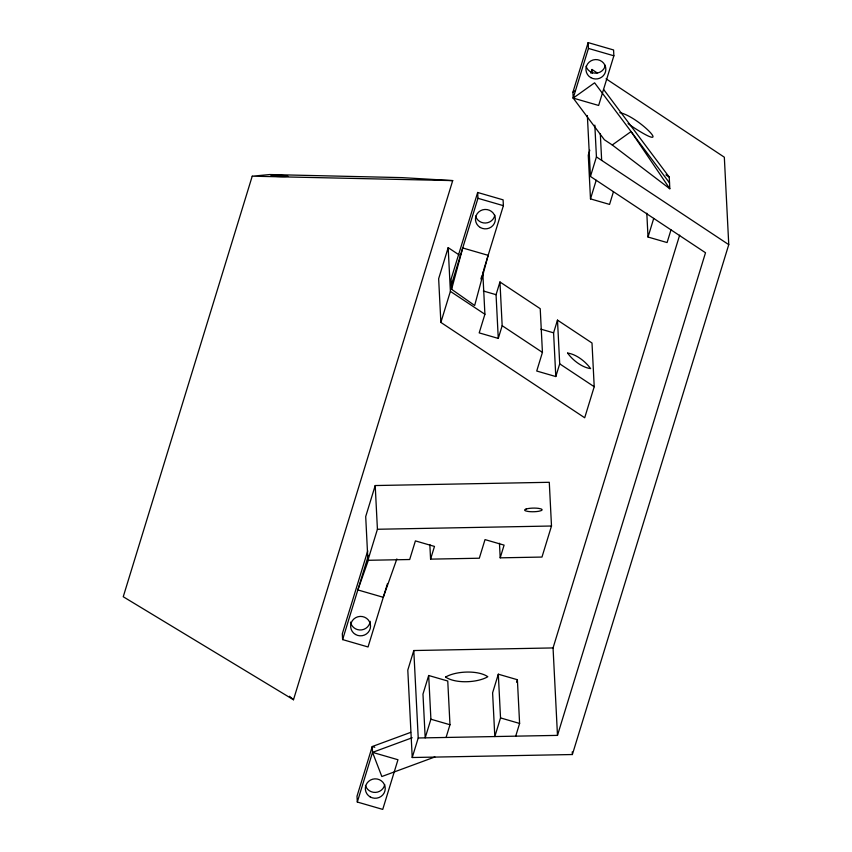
<?xml version="1.0" encoding="UTF-8"?>
<svg xmlns="http://www.w3.org/2000/svg" width="852" height="852" viewBox="0 0 852 852"><rect width="100%" height="100%" fill="white"/><g stroke="black" fill="none" stroke-linecap="round" stroke-linejoin="round"><path stroke-width="1.28" d="M451.603 289.297L462.721 247.975L488.153 255.334L474.66 305.485L451.603 289.297L451.081 279.126L477.663 192.477L503.095 199.847L503.383 205.673L483.563 270.297M252.224 176.194L123.242 596.751L293.482 699.758L452.71 180.603L401.92 177.621L269.764 174.543L252.224 176.194L452.71 180.603M375.21 485.544L365.7 516.578L367.904 560.297L409.684 559.519L415.403 540.892L434.477 546.42L430.579 559.136L479.314 558.22L485.022 539.604L504.096 545.12L500.199 557.836L541.978 557.059L551.5 526.014L549.284 482.296L375.21 485.544L377.425 529.262L367.904 560.297M459.239 254.993L448.173 247.655L438.652 278.7L440.867 322.418L584.696 417.768L594.217 386.723L592.002 343.005L557.485 320.118L553.587 332.834L555.802 376.552L536.728 371.025L542.436 352.398L540.221 308.68L499.954 281.98L496.056 294.685L498.271 338.414L479.197 332.887L484.905 314.26L482.764 271.863M367.734 550.882L342.312 633.771L342.61 639.596L368.043 646.966L387.479 583.588M342.61 639.596L368.426 555.408M451.379 284.962L477.951 198.303L477.663 192.477M440.867 322.418L450.388 291.373L448.173 247.655M480.89 279.019L482.04 275.281M572.906 92.261L588.146 42.6L613.578 49.97L613.866 55.795L598.636 105.456L573.204 98.097L572.906 92.261L575.047 90.738M498.271 338.414L502.169 325.698L499.954 281.98M434.882 756.97L381.834 776.523L372.537 752.369L397.969 759.739L382.74 809.4L357.308 802.03L372.537 752.369L372.239 746.544L410.664 732.379M603.674 89.513L669.235 177.109L669.821 188.771L612.268 144.978L604.387 139.76L573.204 98.097L588.434 48.426L588.146 42.6M679.651 235.163L553.054 647.935L413.795 650.534L407.799 670.077L412.23 757.513L572.374 754.531L728.758 244.641L724.328 157.205L606.07 78.81M590.883 73.144L592.002 69.481L597.231 72.942M428.684 675.498L422.975 694.114L425.191 737.843L430.899 719.216L428.684 675.498L447.758 681.025L449.973 724.743L446.075 737.449M589.797 150.208L588.274 155.17L590.489 198.889L609.563 204.416L613.451 191.711M412.23 757.513L418.225 737.981L413.795 650.534M418.225 737.981L557.485 735.382L705.509 252.746L590.447 176.46L596.432 156.917L594.824 125.127M590.489 198.889L596.198 180.273M555.802 376.552L559.7 363.847L557.485 320.118M498.313 674.198L492.605 692.825L494.82 736.543L500.529 717.917L498.313 674.198L517.388 679.726L519.603 723.444L515.705 736.16M670.993 229.859L667.095 242.554L648.021 237.037L653.729 218.41M516.61 682.26L517.388 679.726M368.554 559.711L357.84 589.935L383.272 597.305L396.862 558.933M573.204 98.097L594.6 82.825L669.534 182.946M612.268 144.978L631.076 131.559L669.821 188.771M372.537 752.369L412.198 737.747M377.425 529.262L551.5 526.014M619.819 112.645C639.213 116.575 677.606 156.757 630.384 125.361M588.434 48.426L613.866 55.795M477.951 198.303L503.383 205.673M483.34 291.001L496.056 294.685M540.871 329.149L553.587 332.834M500.529 717.917L519.603 723.444M430.899 719.216L449.973 724.743M374.784 747.279L372.239 746.544L357.009 796.205L357.308 802.03M665.923 174.916L669.235 177.109M596.432 156.917L728.758 244.641M450.388 291.373L484.905 314.26M502.169 325.698L542.436 352.398M559.7 363.847L594.217 386.723M629.596 124.765L628.073 123.583M289.51 696.254L293.482 699.758M646.806 213.181L648.021 237.037M600.319 133.892L601.661 160.389M592.002 69.481L592.204 73.453M587.358 115.521L590.447 176.46M572.246 751.879L572.374 754.531M553.054 647.935L557.485 735.382M499.464 543.256L500.199 557.836M429.834 544.556L430.579 559.136M494.863 215.247A9.958 9.713 -2.9 0 1 475.565 216.11M370.194 621.31A9.958 9.713 -2.9 0 1 350.513 622.109M605.346 65.37A9.958 9.713 -2.9 0 1 586.048 66.232M384.742 784.639A9.958 9.713 -2.9 0 1 365.444 785.501M567.613 353.079C572.693 360.226 582.118 367.521 590.606 368.607C585.516 361.45 576.112 354.166 567.613 353.079M445.585 677.063C455.373 683.826 477.525 682.846 487.823 676.722C478.047 669.96 455.884 670.95 445.585 677.063M526.174 509.017L525.737 509.166A7.902 1.736 -1 0 0 525.822 510.955L528.016 511.445A9.01 1.981 -1 0 0 538.89 511.243L541.041 510.667A7.902 1.736 -1 0 0 540.945 508.9L538.752 508.399A9.01 1.981 -1 0 0 527.878 508.601L526.174 509.017M274.908 176.321A8.531 0.554 1.3 0 0 287.859 176.162A8.531 0.554 1.3 0 0 275.239 175.374A8.531 0.554 1.3 0 0 274.908 176.321M480.326 227.516A9.958 9.713 -2.9 0 0 495.363 219.252A9.958 9.713 -2.9 0 0 480.539 210.7A9.958 9.713 -2.9 0 0 480.326 227.516M355.508 634.484A9.958 9.713 -2.9 0 0 370.545 626.209A9.958 9.713 -2.9 0 0 355.721 617.657A9.958 9.713 -2.9 0 0 355.508 634.484M590.809 77.639A9.958 9.713 -2.9 0 0 605.847 69.374A9.958 9.713 -2.9 0 0 591.022 60.822A9.958 9.713 -2.9 0 0 590.809 77.639M370.205 796.918A9.958 9.713 -2.9 0 0 385.242 788.643A9.958 9.713 -2.9 0 0 370.418 780.091A9.958 9.713 -2.9 0 0 370.205 796.918"/></g></svg>
